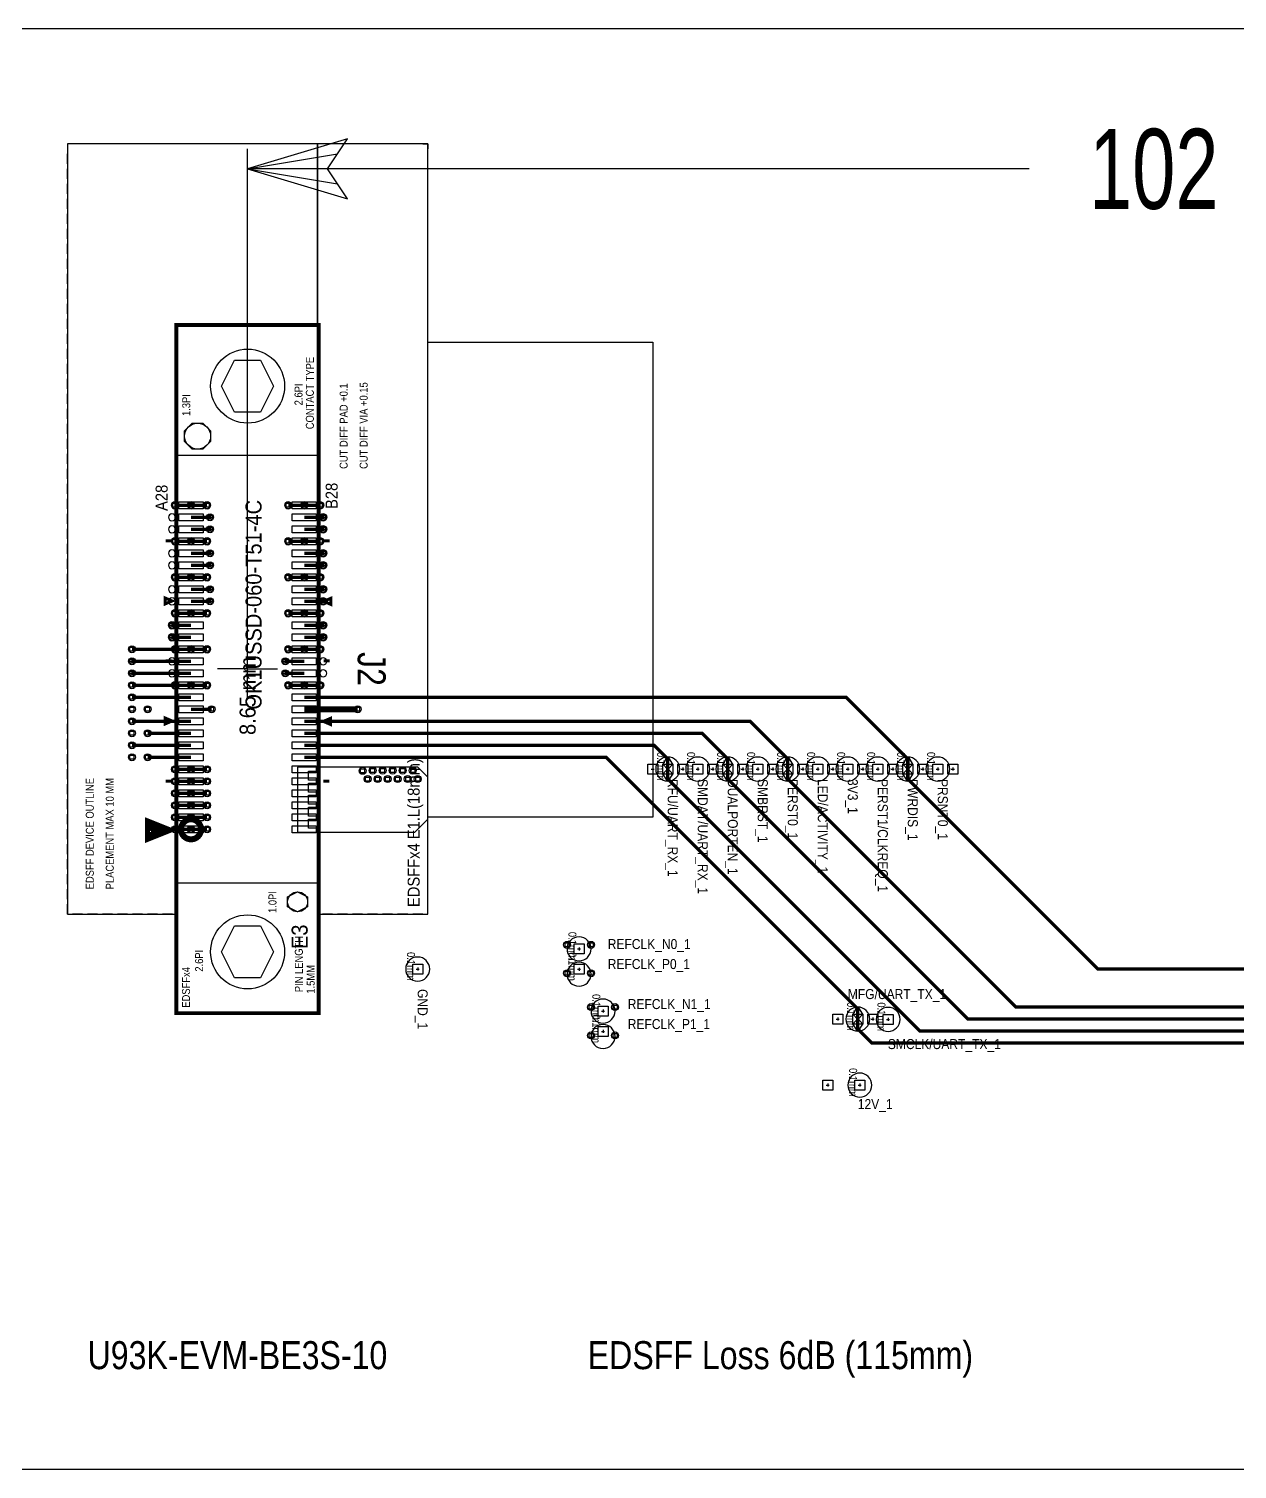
# Model space of a CAD drawing. Extents: x -65 to 700, y -155 to 755.
# Drawn here: x 12.1 to 72.5, y 375 to 447 of the extents above; entities that cross this region are included whole.
import ezdxf
from ezdxf.enums import TextEntityAlignment as Align

# ---------------------------------------------------------------- set-up
doc = ezdxf.new("R2010")
doc.units = 0
for name, color, linetype in [('BOARD_GEOMETRY_DIMENSION', 212, 'CONTINUOUS'), ('BOARD_GEOMETRY_OUTLINE', 254, 'CONTINUOUS'), ('BOARD_GEOMETRY_SILKSCREEN_TOP', 1, 'CONTINUOUS'), ('COMPONENT_VALUE_ASSEMBLY_TOP', 254, 'CONTINUOUS'), ('ETCH_TOP', 72, 'CONTINUOUS'), ('MANUFACTURING_NCBACKDRILL-16-4', 85, 'CONTINUOUS'), ('MANUFACTURING_NCBACKDRILL-16-6', 85, 'CONTINUOUS'), ('MANUFACTURING_NCLEGEND-1-16', 85, 'CONTINUOUS'), ('PACKAGE_GEOMETRY_ASSEMBLY_TOP', 142, 'CONTINUOUS'), ('PACKAGE_GEOMETRY_DISPLAY_TOP', 6, 'CONTINUOUS'), ('PACKAGE_GEOMETRY_PLACE_BOUND_TO', 85, 'CONTINUOUS'), ('PACKAGE_GEOMETRY_SILKSCREEN_TOP', 150, 'CONTINUOUS'), ('PIN_TOP', 72, 'CONTINUOUS'), ('REF_DES_SILKSCREEN_TOP', 150, 'CONTINUOUS'), ('VIA_CLASS_TOP', 72, 'CONTINUOUS')]:
    doc.layers.add(name, color=color, linetype=linetype)

# ---------------------------------------------------------------- blocks, each defined once
blk = doc.blocks.new('FIGURE_SQUARE')
blk.add_lwpolyline([(-0.5, -0.5), (-0.5, 0.5), (0.5, 0.5), (0.5, -0.5)], close=True)
blk = doc.blocks.new('FIGURE_CROSS')
for points in [[(-0.5, 0), (0.5, 0)], [(0, 0.5), (0, -0.5)]]:
    blk.add_lwpolyline(points)
blk = doc.blocks.new('FIGURE_HEX')
blk.add_lwpolyline([(-0.5, 0), (-0.25, 0.5), (0.25, 0.5), (0.5, 0), (0.25, -0.5), (-0.25, -0.5)], close=True)
blk = doc.blocks.new('FIGURE_OCT')
blk.add_lwpolyline([(-0.5, -0.2071), (-0.5, 0.2071), (-0.2071, 0.5), (0.2071, 0.5), (0.5, 0.2071), (0.5, -0.2071), (0.2071, -0.5), (-0.2071, -0.5)], close=True)

msp = doc.modelspace()

# ---------------------------------------------------------------- linework, layer by layer
at = {"layer": 'BOARD_GEOMETRY_DIMENSION'}
for points in [[(23, 440), (27.5, 439.25), (27, 440), (23, 440), (27.5, 440.75), (28, 441.5)], [(28, 441.5), (23, 440), (28, 438.5), (27, 440), (28, 441.5)], [(23, 416), (23, 441)], [(62.059, 440), (23, 440)]]:
    msp.add_lwpolyline(points, dxfattribs=at)
at = {"layer": 'BOARD_GEOMETRY_OUTLINE'}
msp.add_lwpolyline([(0, 375), (117.5, 375), (117.5, 390.975, -0.429311), (118, 391.475), (124.75, 391.475), (125, 391.725), (125, 409.705), (124.75, 409.955), (118, 409.955, -0.410035), (117.5, 410.455), (117.5, 447), (0, 447)], format="xyb", close=True, dxfattribs=at)
at = {"layer": 'ETCH_TOP'}
for points, const_width in [([(20.17, 423.185), (19.37, 423.185)], 0.169), ([(20.17, 422.585), (21.12, 422.585)], 0.171), ([(20.97, 423.185), (20.17, 423.185)], 0.169), ([(25.03, 423.185), (25.83, 423.185)], 0.169), ([(25.83, 422.585), (26.78, 422.585)], 0.171), ([(25.83, 423.185), (26.63, 423.185)], 0.169), ([(20.17, 421.985), (21.12, 421.985)], 0.171), ([(25.83, 421.985), (26.78, 421.985)], 0.171), ([(19.37, 421.385), (20.17, 421.385)], 0.169), ([(20.17, 421.385), (20.97, 421.385)], 0.169), ([(25.83, 421.385), (25.03, 421.385)], 0.169), ([(26.63, 421.385), (25.83, 421.385)], 0.169), ([(20.17, 420.785), (21.12, 420.785)], 0.171), ([(25.83, 420.785), (26.78, 420.785)], 0.171), ([(20.17, 420.185), (21.12, 420.185)], 0.171), ([(25.83, 420.185), (26.78, 420.185)], 0.171), ([(20.17, 419.585), (19.37, 419.585)], 0.169), ([(20.17, 418.985), (21.12, 418.985)], 0.171), ([(20.97, 419.585), (20.17, 419.585)], 0.169), ([(25.03, 419.585), (25.83, 419.585)], 0.169), ([(25.83, 418.985), (26.78, 418.985)], 0.171), ([(25.83, 419.585), (26.63, 419.585)], 0.169), ([(20.17, 418.385), (21.12, 418.385)], 0.171), ([(25.83, 418.385), (26.78, 418.385)], 0.171), ([(20.17, 417.785), (19.37, 417.785)], 0.169), ([(20.97, 417.785), (20.17, 417.785)], 0.169), ([(25.03, 417.785), (25.83, 417.785)], 0.169), ([(25.83, 417.785), (26.63, 417.785)], 0.169), ([(20.17, 417.185), (19.22, 417.185)], 0.171), ([(25.83, 417.185), (26.78, 417.185)], 0.171), ([(20.17, 416.585), (19.22, 416.585)], 0.171), ([(25.83, 416.585), (26.78, 416.585)], 0.171), ([(20.17, 415.385), (17.22, 415.385)], 0.171), ([(17.22, 415.985), (19.37, 415.985)], 0.169), ([(19.37, 415.985), (20.17, 415.985)], 0.169), ([(20.97, 415.985), (20.17, 415.985)], 0.169), ([(25.83, 415.385), (24.88, 415.385)], 0.171), ([(25.03, 415.985), (25.83, 415.985)], 0.169), ([(25.83, 415.985), (26.63, 415.985)], 0.169), ([(20.17, 414.785), (17.22, 414.785)], 0.171), ([(25.83, 414.785), (24.88, 414.785)], 0.171), ([(19.37, 414.185), (17.22, 414.185)], 0.169), ([(20.17, 414.185), (19.37, 414.185)], 0.169), ([(20.17, 414.185), (20.97, 414.185)], 0.169), ([(25.03, 414.185), (25.83, 414.185)], 0.169), ([(25.83, 414.185), (26.63, 414.185)], 0.169), ([(20.17, 413.585), (17.22, 413.585)], 0.169), ([(25.83, 413.585), (52.9151, 413.585), (56.0001, 410.5), (56.0001, 410)], 0.169), ([(20.17, 412.985), (21.2, 412.985)], 0.169), ([(25.83, 412.985), (28.5, 412.985)], 0.3), ([(20.17, 412.385), (17.22, 412.385)], 0.169), ([(20.17, 411.785), (18, 411.785)], 0.169), ([(25.83, 412.385), (48.1151, 412.385), (50.0001, 410.5), (50.0001, 410)], 0.169), ([(25.83, 411.785), (45.715, 411.785), (47, 410.5), (47, 410)], 0.169), ([(20.17, 411.185), (17.22, 411.185)], 0.169), ([(25.83, 411.185), (43.3151, 411.185), (44.0001, 410.5), (44.0001, 410)], 0.169), ([(20.17, 410.585), (18, 410.585)], 0.169), ([(25.83, 410.585), (40.9151, 410.585), (53.4997, 398.0004), (53.4997, 397.5004)], 0.169), ([(20.17, 409.985), (19.37, 409.985)], 0.169), ([(20.97, 409.985), (20.17, 409.985)], 0.169), ([(57.1001, 396.9), (56.6001, 396.9), (44.0001, 409.5), (44.0001, 410)], 0.169), ([(59.5, 397.5), (59, 397.5), (47, 409.5), (47, 410)], 0.169), ([(61.9001, 398.1), (61.4001, 398.1), (50.0001, 409.5), (50.0001, 410)], 0.169), ([(66.0001, 400), (65.5001, 400), (56.0001, 409.5), (56.0001, 410)], 0.169), ([(20.17, 409.385), (19.37, 409.385)], 0.169), ([(20.97, 409.385), (20.17, 409.385)], 0.169), ([(20.17, 408.785), (19.37, 408.785)], 0.169), ([(20.17, 408.185), (19.37, 408.185)], 0.169), ([(20.97, 408.785), (20.17, 408.785)], 0.169), ([(20.97, 408.185), (20.17, 408.185)], 0.169), ([(20.17, 407.585), (19.37, 407.585)], 0.169), ([(20.97, 407.585), (20.17, 407.585)], 0.169), ([(20.17, 406.985), (19.37, 406.985)], 0.169), ([(20.97, 406.985), (20.17, 406.985)], 0.169), ([(66.0001, 400), (111.0001, 400)], 0.169), ([(61.9001, 398.1), (106.9001, 398.1)], 0.169), ([(53.4997, 397.5004), (53.4997, 397.0004), (54.2001, 396.3), (54.7001, 396.3)], 0.169), ([(59.5, 397.5), (104.5, 397.5)], 0.169), ([(57.1001, 396.9), (102.1001, 396.9)], 0.169), ([(54.7001, 396.3), (99.7001, 396.3)], 0.169)]:
    msp.add_lwpolyline(points, dxfattribs=dict(at, const_width=const_width))
for points in [[(43.9406, 410.5576), (43.7501, 410.25), (44.0001, 409.9789), (44.2501, 410.25), (44.0596, 410.5576, 0.411765)], [(46.9405, 410.5576), (46.75, 410.25), (47, 409.9789), (47.25, 410.25), (47.0595, 410.5576, 0.411765)], [(49.9406, 410.5576), (49.7501, 410.25), (50.0001, 409.9789), (50.2501, 410.25), (50.0596, 410.5576, 0.411765)], [(55.9406, 410.5576), (55.7501, 410.25), (56.0001, 409.9789), (56.2501, 410.25), (56.0596, 410.5576, 0.411765)], [(44.0596, 409.4424), (44.2501, 409.75), (44.0001, 410.0211), (43.7501, 409.75), (43.9406, 409.4424, 0.411765)], [(47.0595, 409.4424), (47.25, 409.75), (47, 410.0211), (46.75, 409.75), (46.9405, 409.4424, 0.411765)], [(50.0596, 409.4424), (50.2501, 409.75), (50.0001, 410.0211), (49.7501, 409.75), (49.9406, 409.4424, 0.411765)], [(56.0596, 409.4424), (56.2501, 409.75), (56.0001, 410.0211), (55.7501, 409.75), (55.9406, 409.4424, 0.411765)], [(53.4402, 398.058), (53.2497, 397.7504), (53.4997, 397.4793), (53.7497, 397.7504), (53.5592, 398.058, 0.411765)], [(53.5592, 396.9428), (53.7497, 397.2504), (53.4997, 397.5215), (53.2497, 397.2504), (53.4402, 396.9428, 0.411765)]]:
    msp.add_lwpolyline(points, format="xyb", close=True, dxfattribs=at)
for points in [[(31.5, 410.1), (25.5, 410.1), (25.5, 406.85), (31.35, 406.85), (32, 407.5), (32, 409.6)], [(26.05, 409.45), (26.05, 409.9), (26.5, 409.9), (26.5, 409.45)], [(26.05, 408.85), (26.05, 409.3), (26.5, 409.3), (26.5, 408.85)], [(26.05, 408.25), (26.05, 408.7), (26.5, 408.7), (26.5, 408.25)], [(26.05, 407.65), (26.05, 408.1), (26.5, 408.1), (26.5, 407.65)], [(26.05, 407.05), (26.05, 407.5), (26.5, 407.5), (26.5, 407.05)]]:
    msp.add_lwpolyline(points, close=True, dxfattribs=at)
at = {"layer": 'PACKAGE_GEOMETRY_ASSEMBLY_TOP'}
for points in [[(14.25, 441.25), (14, 441.25), (14, 441)], [(14, 440.25), (14, 440.75)], [(15, 441.25), (14.5, 441.25)], [(15.75, 441.25), (15.25, 441.25)], [(16.5, 441.25), (16, 441.25)], [(17.25, 441.25), (16.75, 441.25)], [(18, 441.25), (17.5, 441.25)], [(18.75, 441.25), (18.25, 441.25)], [(19.5, 441.25), (19, 441.25)], [(20.25, 441.25), (19.75, 441.25)], [(21, 441.25), (20.5, 441.25)], [(21.75, 441.25), (21.25, 441.25)], [(22.5, 441.25), (22, 441.25)], [(23.25, 441.25), (22.75, 441.25)], [(24, 441.25), (23.5, 441.25)], [(24.75, 441.25), (24.25, 441.25)], [(25.5, 441.25), (25, 441.25)], [(26.25, 441.25), (25.75, 441.25)], [(27, 441.25), (26.5, 441.25)], [(27.75, 441.25), (27.25, 441.25)], [(28.5, 441.25), (28, 441.25)], [(29.25, 441.25), (28.75, 441.25)], [(30, 441.25), (29.5, 441.25)], [(30.75, 441.25), (30.25, 441.25)], [(31.5, 441.25), (31, 441.25)], [(31.75, 441.25), (32, 441.25), (32, 441)], [(32, 440.25), (32, 440.75)], [(14, 439.5), (14, 440)], [(32, 439.5), (32, 440)], [(14, 438.75), (14, 439.25)], [(32, 438.75), (32, 439.25)], [(14, 438), (14, 438.5)], [(32, 438), (32, 438.5)], [(14, 437.25), (14, 437.75)], [(32, 437.25), (32, 437.75)], [(14, 436.5), (14, 437)], [(32, 436.5), (32, 437)], [(14, 435.75), (14, 436.25)], [(32, 435.75), (32, 436.25)], [(14, 435), (14, 435.5)], [(32, 435), (32, 435.5)], [(14, 434.25), (14, 434.75)], [(32, 434.25), (32, 434.75)], [(14, 433.5), (14, 434)], [(32, 433.5), (32, 434)], [(14, 432.75), (14, 433.25)], [(32, 432.75), (32, 433.25)], [(14, 432), (14, 432.5)], [(19.5, 397.86), (26.5, 397.86), (26.5, 432.14), (19.5, 432.14), (19.5, 397.86)], [(32, 432), (32, 432.5)], [(14, 431.25), (14, 431.75)], [(32, 431.25), (32, 431.75)], [(32, 431.335), (43.25, 431.335), (43.25, 407.585), (32, 407.585)], [(14, 430.5), (14, 431)], [(32, 430.5), (32, 431)], [(14, 429.75), (14, 430.25)], [(32, 429.75), (32, 430.25)], [(14, 429), (14, 429.5)], [(32, 429), (32, 429.5)], [(14, 428.25), (14, 428.75)], [(32, 428.25), (32, 428.75)], [(14, 427.5), (14, 428)], [(32, 427.5), (32, 428)], [(14, 426.75), (14, 427.25)], [(32, 426.75), (32, 427.25)], [(14, 426), (14, 426.5)], [(32, 426), (32, 426.5)], [(14, 425.25), (14, 425.75)], [(19.5, 425.69), (26.5, 425.69)], [(32, 425.25), (32, 425.75)], [(14, 424.5), (14, 425)], [(32, 424.5), (32, 425)], [(14, 423.75), (14, 424.25)], [(32, 423.75), (32, 424.25)], [(14, 423), (14, 423.5)], [(32, 423), (32, 423.5)], [(14, 422.25), (14, 422.75)], [(32, 422.25), (32, 422.75)], [(14, 421.5), (14, 422)], [(32, 421.5), (32, 422)], [(14, 420.75), (14, 421.25)], [(32, 420.75), (32, 421.25)], [(14, 420), (14, 420.5)], [(32, 420), (32, 420.5)], [(14, 419.25), (14, 419.75)], [(32, 419.25), (32, 419.75)], [(14, 418.5), (14, 419)], [(32, 418.5), (32, 419)], [(14, 417.75), (14, 418.25)], [(32, 417.75), (32, 418.25)], [(14, 417), (14, 417.5)], [(32, 417), (32, 417.5)], [(14, 416.25), (14, 416.75)], [(23, 413.5), (23, 416.5)], [(32, 416.25), (32, 416.75)], [(14, 415.5), (14, 416)], [(32, 415.5), (32, 416)], [(14, 414.75), (14, 415.25)], [(23, 415), (21.5, 415)], [(23, 415), (24.5, 415)], [(32, 414.75), (32, 415.25)], [(14, 414), (14, 414.5)], [(32, 414), (32, 414.5)], [(14, 413.25), (14, 413.75)], [(32, 413.25), (32, 413.75)], [(14, 412.5), (14, 413)], [(32, 412.5), (32, 413)], [(14, 411.75), (14, 412.25)], [(32, 411.75), (32, 412.25)], [(14, 411), (14, 411.5)], [(32, 411), (32, 411.5)], [(14, 410.25), (14, 410.75)], [(32, 410.25), (32, 410.75)], [(14, 409.5), (14, 410)], [(32, 409.5), (32, 410)], [(14, 408.75), (14, 409.25)], [(32, 408.75), (32, 409.25)], [(14, 408), (14, 408.5)], [(32, 408), (32, 408.5)], [(14, 407.25), (14, 407.75)], [(32, 407.25), (32, 407.75)], [(14, 406.5), (14, 407)], [(32, 406.5), (32, 407)], [(14, 405.75), (14, 406.25)], [(32, 405.75), (32, 406.25)], [(14, 405), (14, 405.5)], [(32, 405), (32, 405.5)], [(14, 404.25), (14, 404.75)], [(32, 404.25), (32, 404.75)], [(14, 403.5), (14, 404)], [(19.5, 404.31), (26.5, 404.31)], [(32, 403.5), (32, 404)], [(14, 402.75), (14, 403.25)], [(32, 402.75), (32, 403.25)], [(14.75, 402.75), (14.25, 402.75)], [(15.5, 402.75), (15, 402.75)], [(16.25, 402.75), (15.75, 402.75)], [(17, 402.75), (16.5, 402.75)], [(17.75, 402.75), (17.25, 402.75)], [(18.5, 402.75), (18, 402.75)], [(19.25, 402.75), (18.75, 402.75)], [(27.25, 402.75), (26.75, 402.75)], [(28, 402.75), (27.5, 402.75)], [(28.75, 402.75), (28.25, 402.75)], [(29.5, 402.75), (29, 402.75)], [(30.25, 402.75), (29.75, 402.75)], [(31, 402.75), (30.5, 402.75)], [(31.75, 402.75), (31.25, 402.75)]]:
    msp.add_lwpolyline(points, dxfattribs=at)
for points in [[(19.545, 423.185, 1), (19.195, 423.185, 1)], [(20.345, 423.185, 1), (19.995, 423.185, 1)], [(21.145, 423.185, 1), (20.795, 423.185, 1)], [(25.205, 423.185, 1), (24.855, 423.185, 1)], [(26.005, 423.185, 1), (25.655, 423.185, 1)], [(26.805, 423.185, 1), (26.455, 423.185, 1)], [(19.395, 422.585, 1), (19.045, 422.585, 1)], [(26.955, 422.585, 1), (26.605, 422.585, 1)], [(19.395, 421.985, 1), (19.045, 421.985, 1)], [(26.955, 421.985, 1), (26.605, 421.985, 1)], [(19.545, 421.385, 1), (19.195, 421.385, 1)], [(20.345, 421.385, 1), (19.995, 421.385, 1)], [(21.145, 421.385, 1), (20.795, 421.385, 1)], [(25.205, 421.385, 1), (24.855, 421.385, 1)], [(26.005, 421.385, 1), (25.655, 421.385, 1)], [(26.805, 421.385, 1), (26.455, 421.385, 1)], [(19.395, 420.785, 1), (19.045, 420.785, 1)], [(26.955, 420.785, 1), (26.605, 420.785, 1)], [(19.395, 420.185, 1), (19.045, 420.185, 1)], [(19.545, 419.585, 1), (19.195, 419.585, 1)], [(20.345, 419.585, 1), (19.995, 419.585, 1)], [(21.145, 419.585, 1), (20.795, 419.585, 1)], [(25.205, 419.585, 1), (24.855, 419.585, 1)], [(26.005, 419.585, 1), (25.655, 419.585, 1)], [(26.805, 419.585, 1), (26.455, 419.585, 1)], [(26.955, 420.185, 1), (26.605, 420.185, 1)], [(19.395, 418.985, 1), (19.045, 418.985, 1)], [(26.955, 418.985, 1), (26.605, 418.985, 1)], [(19.395, 418.385, 1), (19.045, 418.385, 1)], [(26.955, 418.385, 1), (26.605, 418.385, 1)], [(19.545, 417.785, 1), (19.195, 417.785, 1)], [(20.345, 417.785, 1), (19.995, 417.785, 1)], [(21.145, 417.785, 1), (20.795, 417.785, 1)], [(25.205, 417.785, 1), (24.855, 417.785, 1)], [(26.005, 417.785, 1), (25.655, 417.785, 1)], [(26.805, 417.785, 1), (26.455, 417.785, 1)], [(19.395, 417.185, 1), (19.045, 417.185, 1)], [(26.955, 417.185, 1), (26.605, 417.185, 1)], [(19.395, 416.585, 1), (19.045, 416.585, 1)], [(19.545, 415.985, 1), (19.195, 415.985, 1)], [(20.345, 415.985, 1), (19.995, 415.985, 1)], [(21.145, 415.985, 1), (20.795, 415.985, 1)], [(25.205, 415.985, 1), (24.855, 415.985, 1)], [(26.005, 415.985, 1), (25.655, 415.985, 1)], [(26.805, 415.985, 1), (26.455, 415.985, 1)], [(26.955, 416.585, 1), (26.605, 416.585, 1)], [(19.395, 415.385, 1), (19.045, 415.385, 1)], [(26.955, 415.385, 1), (26.605, 415.385, 1)], [(19.395, 414.785, 1), (19.045, 414.785, 1)], [(26.955, 414.785, 1), (26.605, 414.785, 1)], [(19.545, 414.185, 1), (19.195, 414.185, 1)], [(20.345, 414.185, 1), (19.995, 414.185, 1)], [(21.145, 414.185, 1), (20.795, 414.185, 1)], [(25.205, 414.185, 1), (24.855, 414.185, 1)], [(26.005, 414.185, 1), (25.655, 414.185, 1)], [(26.805, 414.185, 1), (26.455, 414.185, 1)]]:
    msp.add_lwpolyline(points, format="xyb", close=True, dxfattribs=at)
at = {"layer": 'PACKAGE_GEOMETRY_ASSEMBLY_TOP', "const_width": 0.3}
msp.add_lwpolyline([(20.67, 406.985, 1), (19.67, 406.985, 1), (20.67, 406.985)], format="xyb", dxfattribs=at)
at = {"layer": 'PACKAGE_GEOMETRY_PLACE_BOUND_TO'}
for points in [[(14, 402.75), (19.5, 402.75), (19.5, 432.14), (26.5, 432.14), (26.5, 441.25), (14, 441.25)], [(32, 441.25), (26.5, 441.25), (26.5, 402.75), (32, 402.75)], [(19.5, 397.86), (26.5, 397.86), (26.5, 432.14), (19.5, 432.14)], [(43.25, 407.585), (32, 407.585), (32, 431.335), (43.25, 431.335)]]:
    msp.add_lwpolyline(points, close=True, dxfattribs=at)
for points in [[(44.6001, 410, 1), (43.4001, 410, 1)], [(46.1, 410, 1), (44.9, 410, 1)], [(47.6, 410, 1), (46.4, 410, 1)], [(49.1, 410, 1), (47.9, 410, 1)], [(50.6001, 410, 1), (49.4001, 410, 1)], [(52.1, 410, 1), (50.9, 410, 1)], [(53.6, 410, 1), (52.4, 410, 1)], [(55.1, 410, 1), (53.9, 410, 1)], [(56.6001, 410, 1), (55.4001, 410, 1)], [(58.1, 410, 1), (56.9, 410, 1)], [(40.1662, 401.009, 1), (38.9662, 401.009, 1)], [(32.1, 400, 1), (30.9, 400, 1)], [(40.1662, 399.741, 1), (38.9662, 399.741, 1)], [(41.3639, 397.9, 1), (40.1639, 397.9, 1)], [(54.0997, 397.5004, 1), (52.8997, 397.5004, 1)], [(55.6146, 397.4854, 1), (54.4146, 397.4854, 1)], [(41.3639, 396.632, 1), (40.1639, 396.632, 1)], [(54.2, 394.2, 1), (53, 394.2, 1)]]:
    msp.add_lwpolyline(points, format="xyb", close=True, dxfattribs=at)
at = {"layer": 'PACKAGE_GEOMETRY_SILKSCREEN_TOP'}
for points, const_width in [([(19.42, 421.89), (19.42, 432.22), (26.58, 432.22), (26.58, 397.78), (19.42, 397.78), (19.42, 421.89)], 0.15), ([(19.2, 421.4), (18.9, 421.4)], 0.15), ([(27.1, 421.4), (26.8, 421.4)], 0.15), ([(19.225, 418.4), (18.875, 418.55), (18.875, 418.25), (19.225, 418.4)], 0.15), ([(26.805, 418.38), (27.155, 418.23), (27.155, 418.53), (26.805, 418.38)], 0.15), ([(19.2, 415.4), (18.9, 415.4)], 0.15), ([(27.1, 415.4), (26.8, 415.4)], 0.15), ([(19.225, 412.4), (18.875, 412.55), (18.875, 412.25), (19.225, 412.4)], 0.15), ([(26.785, 412.38), (27.135, 412.23), (27.135, 412.53), (26.785, 412.38)], 0.15), ([(19.2, 409.4), (18.9, 409.4)], 0.15), ([(27.08, 409.4), (26.78, 409.4)], 0.15), ([(19.218, 406.9442), (17.968, 407.4442), (17.968, 406.4442), (19.218, 406.9442), (18.018, 407.2942), (18.018, 406.6442), (18.918, 406.9442), (18.118, 407.1442), (18.118, 406.7942), (18.668, 406.9442), (18.168, 406.9442)], 0.2)]:
    msp.add_lwpolyline(points, dxfattribs=dict(at, const_width=const_width))
at = {"layer": 'PIN_TOP'}
for points in [[(20.77, 423.01), (19.57, 423.01), (19.57, 423.36), (20.77, 423.36)], [(26.43, 423.01), (25.23, 423.01), (25.23, 423.36), (26.43, 423.36)], [(20.77, 422.41), (19.57, 422.41), (19.57, 422.76), (20.77, 422.76)], [(26.43, 422.41), (25.23, 422.41), (25.23, 422.76), (26.43, 422.76)], [(20.77, 421.81), (19.57, 421.81), (19.57, 422.16), (20.77, 422.16)], [(26.43, 421.81), (25.23, 421.81), (25.23, 422.16), (26.43, 422.16)], [(20.77, 421.21), (19.57, 421.21), (19.57, 421.56), (20.77, 421.56)], [(26.43, 421.21), (25.23, 421.21), (25.23, 421.56), (26.43, 421.56)], [(20.77, 420.61), (19.57, 420.61), (19.57, 420.96), (20.77, 420.96)], [(26.43, 420.61), (25.23, 420.61), (25.23, 420.96), (26.43, 420.96)], [(20.77, 420.01), (19.57, 420.01), (19.57, 420.36), (20.77, 420.36)], [(20.77, 419.41), (19.57, 419.41), (19.57, 419.76), (20.77, 419.76)], [(26.43, 420.01), (25.23, 420.01), (25.23, 420.36), (26.43, 420.36)], [(26.43, 419.41), (25.23, 419.41), (25.23, 419.76), (26.43, 419.76)], [(20.77, 418.81), (19.57, 418.81), (19.57, 419.16), (20.77, 419.16)], [(26.43, 418.81), (25.23, 418.81), (25.23, 419.16), (26.43, 419.16)], [(20.77, 418.21), (19.57, 418.21), (19.57, 418.56), (20.77, 418.56)], [(26.43, 418.21), (25.23, 418.21), (25.23, 418.56), (26.43, 418.56)], [(20.77, 417.61), (19.57, 417.61), (19.57, 417.96), (20.77, 417.96)], [(26.43, 417.61), (25.23, 417.61), (25.23, 417.96), (26.43, 417.96)], [(20.77, 417.01), (19.57, 417.01), (19.57, 417.36), (20.77, 417.36)], [(26.43, 417.01), (25.23, 417.01), (25.23, 417.36), (26.43, 417.36)], [(20.77, 416.41), (19.57, 416.41), (19.57, 416.76), (20.77, 416.76)], [(20.77, 415.81), (19.57, 415.81), (19.57, 416.16), (20.77, 416.16)], [(26.43, 416.41), (25.23, 416.41), (25.23, 416.76), (26.43, 416.76)], [(26.43, 415.81), (25.23, 415.81), (25.23, 416.16), (26.43, 416.16)], [(20.77, 415.21), (19.57, 415.21), (19.57, 415.56), (20.77, 415.56)], [(26.43, 415.21), (25.23, 415.21), (25.23, 415.56), (26.43, 415.56)], [(20.77, 414.61), (19.57, 414.61), (19.57, 414.96), (20.77, 414.96)], [(26.43, 414.61), (25.23, 414.61), (25.23, 414.96), (26.43, 414.96)], [(20.77, 414.01), (19.57, 414.01), (19.57, 414.36), (20.77, 414.36)], [(26.43, 414.01), (25.23, 414.01), (25.23, 414.36), (26.43, 414.36)], [(20.77, 413.41), (19.57, 413.41), (19.57, 413.76), (20.77, 413.76)], [(26.43, 413.41), (25.23, 413.41), (25.23, 413.76), (26.43, 413.76)], [(20.77, 412.81), (19.57, 412.81), (19.57, 413.16), (20.77, 413.16)], [(20.77, 412.21), (19.57, 412.21), (19.57, 412.56), (20.77, 412.56)], [(26.43, 412.81), (25.23, 412.81), (25.23, 413.16), (26.43, 413.16)], [(26.43, 412.21), (25.23, 412.21), (25.23, 412.56), (26.43, 412.56)], [(20.77, 411.61), (19.57, 411.61), (19.57, 411.96), (20.77, 411.96)], [(26.43, 411.61), (25.23, 411.61), (25.23, 411.96), (26.43, 411.96)], [(20.77, 411.01), (19.57, 411.01), (19.57, 411.36), (20.77, 411.36)], [(26.43, 411.01), (25.23, 411.01), (25.23, 411.36), (26.43, 411.36)], [(20.77, 410.41), (19.57, 410.41), (19.57, 410.76), (20.77, 410.76)], [(26.43, 410.41), (25.23, 410.41), (25.23, 410.76), (26.43, 410.76)], [(20.77, 409.81), (19.57, 409.81), (19.57, 410.16), (20.77, 410.16)], [(26.43, 409.81), (25.23, 409.81), (25.23, 410.16), (26.43, 410.16)], [(43.7501, 410.25), (44.2501, 410.25), (44.2501, 409.75), (43.7501, 409.75)], [(45.25, 410.25), (45.75, 410.25), (45.75, 409.75), (45.25, 409.75)], [(46.75, 410.25), (47.25, 410.25), (47.25, 409.75), (46.75, 409.75)], [(48.25, 410.25), (48.75, 410.25), (48.75, 409.75), (48.25, 409.75)], [(49.7501, 410.25), (50.2501, 410.25), (50.2501, 409.75), (49.7501, 409.75)], [(51.25, 410.25), (51.75, 410.25), (51.75, 409.75), (51.25, 409.75)], [(52.75, 410.25), (53.25, 410.25), (53.25, 409.75), (52.75, 409.75)], [(54.25, 410.25), (54.75, 410.25), (54.75, 409.75), (54.25, 409.75)], [(55.7501, 410.25), (56.2501, 410.25), (56.2501, 409.75), (55.7501, 409.75)], [(57.25, 410.25), (57.75, 410.25), (57.75, 409.75), (57.25, 409.75)], [(20.77, 409.21), (19.57, 409.21), (19.57, 409.56), (20.77, 409.56)], [(20.77, 408.61), (19.57, 408.61), (19.57, 408.96), (20.77, 408.96)], [(26.43, 409.21), (25.23, 409.21), (25.23, 409.56), (26.43, 409.56)], [(26.43, 408.61), (25.23, 408.61), (25.23, 408.96), (26.43, 408.96)], [(20.77, 408.01), (19.57, 408.01), (19.57, 408.36), (20.77, 408.36)], [(26.43, 408.01), (25.23, 408.01), (25.23, 408.36), (26.43, 408.36)], [(20.77, 407.41), (19.57, 407.41), (19.57, 407.76), (20.77, 407.76)], [(26.43, 407.41), (25.23, 407.41), (25.23, 407.76), (26.43, 407.76)], [(20.77, 406.81), (19.57, 406.81), (19.57, 407.16), (20.77, 407.16)], [(26.43, 406.81), (25.23, 406.81), (25.23, 407.16), (26.43, 407.16)], [(39.3162, 401.259), (39.8162, 401.259), (39.8162, 400.759), (39.3162, 400.759)], [(31.25, 400.25), (31.75, 400.25), (31.75, 399.75), (31.25, 399.75)], [(39.3162, 400.241), (39.8162, 400.241), (39.8162, 399.741), (39.3162, 399.741)], [(40.5139, 398.15), (41.0139, 398.15), (41.0139, 397.65), (40.5139, 397.65)], [(53.2497, 397.7504), (53.7497, 397.7504), (53.7497, 397.2504), (53.2497, 397.2504)], [(54.7646, 397.7354), (55.2646, 397.7354), (55.2646, 397.2354), (54.7646, 397.2354)], [(40.5139, 397.132), (41.0139, 397.132), (41.0139, 396.632), (40.5139, 396.632)], [(53.35, 394.45), (53.85, 394.45), (53.85, 393.95), (53.35, 393.95)]]:
    msp.add_lwpolyline(points, close=True, dxfattribs=at)
for centre, radius in [((23, 429.14), 1.85), ((20.5, 426.64), 0.65), ((25.5, 403.36), 0.5), ((23, 400.86), 1.85)]:
    msp.add_circle(centre, radius, dxfattribs=at)
at = {"layer": 'VIA_CLASS_TOP'}
for points in [[(43, 409.75), (43, 410.25), (43.5, 410.25), (43.5, 409.75)], [(44.5001, 409.75), (44.5001, 410.25), (45.0001, 410.25), (45.0001, 409.75)], [(46, 409.75), (46, 410.25), (46.5, 410.25), (46.5, 409.75)], [(47.5, 409.75), (47.5, 410.25), (48, 410.25), (48, 409.75)], [(49, 409.75), (49, 410.25), (49.5, 410.25), (49.5, 409.75)], [(50.5001, 409.75), (50.5001, 410.25), (51.0001, 410.25), (51.0001, 409.75)], [(52, 409.75), (52, 410.25), (52.5, 410.25), (52.5, 409.75)], [(53.5, 409.75), (53.5, 410.25), (54, 410.25), (54, 409.75)], [(55, 409.75), (55, 410.25), (55.5, 410.25), (55.5, 409.75)], [(56.5001, 409.75), (56.5001, 410.25), (57.0001, 410.25), (57.0001, 409.75)], [(58, 409.75), (58, 410.25), (58.5, 410.25), (58.5, 409.75)], [(52.25, 397.25), (52.25, 397.75), (52.75, 397.75), (52.75, 397.25)], [(54, 397.25), (54, 397.75), (54.5, 397.75), (54.5, 397.25)], [(51.75, 393.95), (51.75, 394.45), (52.25, 394.45), (52.25, 393.95)]]:
    msp.add_lwpolyline(points, close=True, dxfattribs=at)
for centre in [(19.37, 423.185), (20.17, 423.185), (20.97, 423.185), (25.03, 423.185), (25.83, 423.185), (26.63, 423.185), (21.12, 422.585), (26.78, 422.585), (21.12, 421.985), (26.78, 421.985), (19.37, 421.385), (20.17, 421.385), (20.97, 421.385), (25.03, 421.385), (25.83, 421.385), (26.63, 421.385), (21.12, 420.785), (26.78, 420.785), (19.37, 419.585), (20.17, 419.585), (20.97, 419.585), (21.12, 420.185), (25.03, 419.585), (25.83, 419.585), (26.63, 419.585), (26.78, 420.185), (21.12, 418.985), (26.78, 418.985), (21.12, 418.385), (26.78, 418.385), (19.37, 417.785), (20.17, 417.785), (20.97, 417.785), (25.03, 417.785), (25.83, 417.785), (26.63, 417.785), (19.22, 417.185), (26.78, 417.185), (17.22, 415.985), (19.22, 416.585), (19.37, 415.985), (20.17, 415.985), (20.97, 415.985), (25.03, 415.985), (25.83, 415.985), (26.63, 415.985), (26.78, 416.585), (17.22, 415.385), (24.88, 415.385), (17.22, 414.785), (24.88, 414.785), (17.22, 414.185), (19.37, 414.185), (20.17, 414.185), (20.97, 414.185), (25.03, 414.185), (25.83, 414.185), (26.63, 414.185), (17.22, 413.585), (17.22, 412.985), (17.22, 412.385), (18, 412.985), (21.2, 412.985), (28.5, 412.985), (17.22, 411.785), (18, 411.785), (17.22, 411.185), (17.22, 410.585), (18, 410.585), (19.37, 409.985), (20.17, 409.985), (20.97, 409.985), (28.75, 409.91), (29.25, 409.925), (29.75, 409.925), (30.25, 409.925), (30.75, 409.925), (31.25, 409.925), (19.37, 409.385), (19.37, 408.785), (20.17, 409.385), (20.17, 408.785), (20.97, 409.385), (20.97, 408.785), (29, 409.5), (29.5, 409.5), (30, 409.5), (30.5, 409.5), (31, 409.5), (31.5, 409.5), (19.37, 408.185), (20.17, 408.185), (20.97, 408.185), (19.37, 407.585), (20.17, 407.585), (20.97, 407.585), (19.37, 406.985), (20.17, 406.985), (20.97, 406.985), (38.9662, 401.209), (40.1662, 401.209), (38.9662, 399.791), (40.1662, 399.791), (40.1639, 398.1), (41.3639, 398.1), (40.1639, 396.682), (41.3639, 396.682)]:
    msp.add_circle(centre, 0.175, dxfattribs=at)

# ---------------------------------------------------------------- block references
at = {"layer": 'MANUFACTURING_NCBACKDRILL-16-4'}
for p, xscale, yscale in [((26.78, 422.585), 0.2, 0.2), ((26.78, 421.985), 0.2, 0.2), ((26.78, 420.785), 0.2, 0.2), ((26.78, 420.185), 0.2, 0.2), ((26.78, 418.985), 0.2, 0.2), ((26.78, 418.385), 0.2, 0.2), ((26.78, 417.185), 0.2, 0.2), ((26.78, 416.585), 0.2, 0.2), ((24.88, 415.385), 0.2, 0.2), ((24.88, 414.785), 0.2, 0.2), ((39.5662, 401.009), 0.15, 0.15), ((39.5662, 399.991), 0.15, 0.15)]:
    msp.add_blockref('FIGURE_CROSS', p, dxfattribs=dict(at, xscale=xscale, yscale=yscale))
at = {"layer": 'MANUFACTURING_NCBACKDRILL-16-6'}
for p, xscale, yscale in [((21.12, 422.585), 0.2, 0.2), ((21.12, 421.985), 0.2, 0.2), ((21.12, 420.785), 0.2, 0.2), ((21.12, 420.185), 0.2, 0.2), ((21.12, 418.985), 0.2, 0.2), ((21.12, 418.385), 0.2, 0.2), ((19.22, 417.185), 0.2, 0.2), ((19.22, 416.585), 0.2, 0.2), ((17.22, 415.385), 0.2, 0.2), ((17.22, 414.785), 0.2, 0.2), ((40.7639, 397.9), 0.15, 0.15), ((40.7639, 396.882), 0.15, 0.15)]:
    msp.add_blockref('FIGURE_CROSS', p, dxfattribs=dict(at, xscale=xscale, yscale=yscale))
at = {"layer": 'MANUFACTURING_NCLEGEND-1-16'}
for name, p, xscale, yscale in [('FIGURE_HEX', (23, 429.14), 2.6, 2.6), ('FIGURE_OCT', (20.5, 426.64), 1.3, 1.3), ('FIGURE_SQUARE', (19.37, 423.185), 0.2, 0.2), ('FIGURE_SQUARE', (20.17, 423.185), 0.2, 0.2), ('FIGURE_SQUARE', (20.97, 423.185), 0.2, 0.2), ('FIGURE_SQUARE', (21.12, 422.585), 0.2, 0.2), ('FIGURE_SQUARE', (25.03, 423.185), 0.2, 0.2), ('FIGURE_SQUARE', (25.83, 423.185), 0.2, 0.2), ('FIGURE_SQUARE', (26.63, 423.185), 0.2, 0.2), ('FIGURE_SQUARE', (26.78, 422.585), 0.2, 0.2), ('FIGURE_SQUARE', (21.12, 421.985), 0.2, 0.2), ('FIGURE_SQUARE', (26.78, 421.985), 0.2, 0.2), ('FIGURE_SQUARE', (19.37, 421.385), 0.2, 0.2), ('FIGURE_SQUARE', (20.17, 421.385), 0.2, 0.2), ('FIGURE_SQUARE', (20.97, 421.385), 0.2, 0.2), ('FIGURE_SQUARE', (25.03, 421.385), 0.2, 0.2), ('FIGURE_SQUARE', (25.83, 421.385), 0.2, 0.2), ('FIGURE_SQUARE', (26.63, 421.385), 0.2, 0.2), ('FIGURE_SQUARE', (21.12, 420.785), 0.2, 0.2), ('FIGURE_SQUARE', (26.78, 420.785), 0.2, 0.2), ('FIGURE_SQUARE', (21.12, 420.185), 0.2, 0.2), ('FIGURE_SQUARE', (26.78, 420.185), 0.2, 0.2), ('FIGURE_SQUARE', (19.37, 419.585), 0.2, 0.2), ('FIGURE_SQUARE', (20.17, 419.585), 0.2, 0.2), ('FIGURE_SQUARE', (20.97, 419.585), 0.2, 0.2), ('FIGURE_SQUARE', (21.12, 418.985), 0.2, 0.2), ('FIGURE_SQUARE', (25.03, 419.585), 0.2, 0.2), ('FIGURE_SQUARE', (25.83, 419.585), 0.2, 0.2), ('FIGURE_SQUARE', (26.63, 419.585), 0.2, 0.2), ('FIGURE_SQUARE', (26.78, 418.985), 0.2, 0.2), ('FIGURE_SQUARE', (21.12, 418.385), 0.2, 0.2), ('FIGURE_SQUARE', (26.78, 418.385), 0.2, 0.2), ('FIGURE_SQUARE', (19.37, 417.785), 0.2, 0.2), ('FIGURE_SQUARE', (20.17, 417.785), 0.2, 0.2), ('FIGURE_SQUARE', (20.97, 417.785), 0.2, 0.2), ('FIGURE_SQUARE', (25.03, 417.785), 0.2, 0.2), ('FIGURE_SQUARE', (25.83, 417.785), 0.2, 0.2), ('FIGURE_SQUARE', (26.63, 417.785), 0.2, 0.2), ('FIGURE_SQUARE', (19.22, 417.185), 0.2, 0.2), ('FIGURE_SQUARE', (26.78, 417.185), 0.2, 0.2), ('FIGURE_SQUARE', (19.22, 416.585), 0.2, 0.2), ('FIGURE_SQUARE', (26.78, 416.585), 0.2, 0.2), ('FIGURE_SQUARE', (17.22, 415.985), 0.2, 0.2), ('FIGURE_SQUARE', (17.22, 415.385), 0.2, 0.2), ('FIGURE_SQUARE', (19.37, 415.985), 0.2, 0.2), ('FIGURE_SQUARE', (20.17, 415.985), 0.2, 0.2), ('FIGURE_SQUARE', (20.97, 415.985), 0.2, 0.2), ('FIGURE_SQUARE', (24.88, 415.385), 0.2, 0.2), ('FIGURE_SQUARE', (25.03, 415.985), 0.2, 0.2), ('FIGURE_SQUARE', (25.83, 415.985), 0.2, 0.2), ('FIGURE_SQUARE', (26.63, 415.985), 0.2, 0.2), ('FIGURE_SQUARE', (17.22, 414.785), 0.2, 0.2), ('FIGURE_SQUARE', (24.88, 414.785), 0.2, 0.2), ('FIGURE_SQUARE', (17.22, 414.185), 0.2, 0.2), ('FIGURE_SQUARE', (19.37, 414.185), 0.2, 0.2), ('FIGURE_SQUARE', (20.17, 414.185), 0.2, 0.2), ('FIGURE_SQUARE', (20.97, 414.185), 0.2, 0.2), ('FIGURE_SQUARE', (25.03, 414.185), 0.2, 0.2), ('FIGURE_SQUARE', (25.83, 414.185), 0.2, 0.2), ('FIGURE_SQUARE', (26.63, 414.185), 0.2, 0.2), ('FIGURE_SQUARE', (17.22, 413.585), 0.2, 0.2), ('FIGURE_SQUARE', (17.22, 412.985), 0.2, 0.2), ('FIGURE_SQUARE', (18, 412.985), 0.2, 0.2), ('FIGURE_SQUARE', (21.2, 412.985), 0.2, 0.2), ('FIGURE_SQUARE', (28.5, 412.985), 0.2, 0.2), ('FIGURE_SQUARE', (17.22, 412.385), 0.2, 0.2), ('FIGURE_SQUARE', (17.22, 411.785), 0.2, 0.2), ('FIGURE_SQUARE', (18, 411.785), 0.2, 0.2), ('FIGURE_SQUARE', (17.22, 411.185), 0.2, 0.2), ('FIGURE_SQUARE', (17.22, 410.585), 0.2, 0.2), ('FIGURE_SQUARE', (18, 410.585), 0.2, 0.2), ('FIGURE_SQUARE', (19.37, 409.985), 0.2, 0.2), ('FIGURE_SQUARE', (20.17, 409.985), 0.2, 0.2), ('FIGURE_SQUARE', (20.97, 409.985), 0.2, 0.2), ('FIGURE_SQUARE', (28.75, 409.91), 0.2, 0.2), ('FIGURE_SQUARE', (29.25, 409.925), 0.2, 0.2), ('FIGURE_SQUARE', (29.75, 409.925), 0.2, 0.2), ('FIGURE_SQUARE', (30.25, 409.925), 0.2, 0.2), ('FIGURE_SQUARE', (30.75, 409.925), 0.2, 0.2), ('FIGURE_SQUARE', (31.25, 409.925), 0.2, 0.2), ('FIGURE_CROSS', (43.25, 410), 0.15, 0.15), ('FIGURE_CROSS', (44.0001, 410), 0.15, 0.15), ('FIGURE_CROSS', (44.7501, 410), 0.15, 0.15), ('FIGURE_CROSS', (45.5, 410), 0.15, 0.15), ('FIGURE_CROSS', (46.25, 410), 0.15, 0.15), ('FIGURE_CROSS', (47, 410), 0.15, 0.15), ('FIGURE_CROSS', (47.75, 410), 0.15, 0.15), ('FIGURE_CROSS', (48.5, 410), 0.15, 0.15), ('FIGURE_CROSS', (49.25, 410), 0.15, 0.15), ('FIGURE_CROSS', (50.0001, 410), 0.15, 0.15), ('FIGURE_CROSS', (50.7501, 410), 0.15, 0.15), ('FIGURE_CROSS', (51.5, 410), 0.15, 0.15), ('FIGURE_CROSS', (52.25, 410), 0.15, 0.15), ('FIGURE_CROSS', (53, 410), 0.15, 0.15), ('FIGURE_CROSS', (53.75, 410), 0.15, 0.15), ('FIGURE_CROSS', (54.5, 410), 0.15, 0.15), ('FIGURE_CROSS', (55.25, 410), 0.15, 0.15), ('FIGURE_CROSS', (56.0001, 410), 0.15, 0.15), ('FIGURE_CROSS', (56.7501, 410), 0.15, 0.15), ('FIGURE_CROSS', (57.5, 410), 0.15, 0.15), ('FIGURE_CROSS', (58.25, 410), 0.15, 0.15), ('FIGURE_SQUARE', (19.37, 409.385), 0.2, 0.2), ('FIGURE_SQUARE', (20.17, 409.385), 0.2, 0.2), ('FIGURE_SQUARE', (20.97, 409.385), 0.2, 0.2), ('FIGURE_SQUARE', (29, 409.5), 0.2, 0.2), ('FIGURE_SQUARE', (29.5, 409.5), 0.2, 0.2), ('FIGURE_SQUARE', (30, 409.5), 0.2, 0.2), ('FIGURE_SQUARE', (30.5, 409.5), 0.2, 0.2), ('FIGURE_SQUARE', (31, 409.5), 0.2, 0.2), ('FIGURE_SQUARE', (31.5, 409.5), 0.2, 0.2), ('FIGURE_SQUARE', (19.37, 408.785), 0.2, 0.2), ('FIGURE_SQUARE', (19.37, 408.185), 0.2, 0.2), ('FIGURE_SQUARE', (20.17, 408.785), 0.2, 0.2), ('FIGURE_SQUARE', (20.17, 408.185), 0.2, 0.2), ('FIGURE_SQUARE', (20.97, 408.785), 0.2, 0.2), ('FIGURE_SQUARE', (20.97, 408.185), 0.2, 0.2), ('FIGURE_SQUARE', (19.37, 407.585), 0.2, 0.2), ('FIGURE_SQUARE', (20.17, 407.585), 0.2, 0.2), ('FIGURE_SQUARE', (20.97, 407.585), 0.2, 0.2), ('FIGURE_SQUARE', (19.37, 406.985), 0.2, 0.2), ('FIGURE_SQUARE', (20.17, 406.985), 0.2, 0.2), ('FIGURE_SQUARE', (20.97, 406.985), 0.2, 0.2), ('FIGURE_HEX', (23, 400.86), 2.6, 2.6), ('FIGURE_SQUARE', (38.9662, 401.209), 0.2, 0.2), ('FIGURE_CROSS', (39.5662, 401.009), 0.15, 0.15), ('FIGURE_SQUARE', (40.1662, 401.209), 0.2, 0.2), ('FIGURE_CROSS', (31.5, 400), 0.15, 0.15), ('FIGURE_SQUARE', (38.9662, 399.791), 0.2, 0.2), ('FIGURE_CROSS', (39.5662, 399.991), 0.15, 0.15), ('FIGURE_SQUARE', (40.1662, 399.791), 0.2, 0.2), ('FIGURE_SQUARE', (40.1639, 398.1), 0.2, 0.2), ('FIGURE_SQUARE', (41.3639, 398.1), 0.2, 0.2), ('FIGURE_CROSS', (40.7639, 397.9), 0.15, 0.15), ('FIGURE_CROSS', (52.5, 397.5), 0.15, 0.15), ('FIGURE_CROSS', (53.4997, 397.5004), 0.15, 0.15), ('FIGURE_CROSS', (54.25, 397.5), 0.15, 0.15), ('FIGURE_CROSS', (55.0146, 397.4854), 0.15, 0.15), ('FIGURE_SQUARE', (40.1639, 396.682), 0.2, 0.2), ('FIGURE_CROSS', (40.7639, 396.882), 0.15, 0.15), ('FIGURE_SQUARE', (41.3639, 396.682), 0.2, 0.2), ('FIGURE_CROSS', (52, 394.2), 0.15, 0.15), ('FIGURE_CROSS', (53.6, 394.2), 0.15, 0.15)]:
    msp.add_blockref(name, p, dxfattribs=dict(at, xscale=xscale, yscale=yscale))
at = {"layer": 'MANUFACTURING_NCLEGEND-1-16', "rotation": 90}
msp.add_blockref('FIGURE_HEX', (25.5, 403.36), dxfattribs=at)

# ---------------------------------------------------------------- texts
at = {"layer": 'BOARD_GEOMETRY_DIMENSION', "width": 0.725}
msp.add_text('102', height=4, dxfattribs=at).set_placement((65.059, 438))
at = {"layer": 'BOARD_GEOMETRY_SILKSCREEN_TOP', "width": 0.857143}
for s, p in [('U93K-EVM-BE3S-10', (15, 380)), ('EDSFF Loss 6dB (115mm)', (40, 380))]:
    msp.add_text(s, height=1.4, dxfattribs=at).set_placement(p)
at = {"layer": 'COMPONENT_VALUE_ASSEMBLY_TOP', "width": 0.9375}
msp.add_text('OK1USSD-060-T51-4C', height=0.8, rotation=90, dxfattribs=at).set_placement((23.697, 412.971))
at = {"layer": 'PACKAGE_GEOMETRY_ASSEMBLY_TOP'}
for s, height, width, p in [('CONTACT TYPE', 0.4, 0.875, (26.31, 426.985)), ('2.6PI', 0.4, 0.875, (25.7434, 428.18)), ('CUT DIFF PAD +0.1', 0.4, 0.875, (28, 425)), ('CUT DIFF VIA +0.15', 0.4, 0.875, (29, 425)), ('1.3PI', 0.4, 0.875, (20.1333, 427.645)), ('EDSFFx4 E1.L(18mm)', 0.6, 0.916667, (31.6, 403.1)), ('EDSFF DEVICE OUTLINE', 0.4, 0.875, (15.31, 403.985)), ('PLACEMENT MAX 10 MM', 0.4, 0.875, (16.31, 403.985)), ('1.0PI', 0.4, 0.875, (24.4434, 402.805)), ('E3', 0.8, 0.9375, (26, 401)), ('PIN LENGTH', 0.4, 0.875, (25.76, 398.845)), ('2.6PI', 0.4, 0.875, (20.7734, 399.87)), ('EDSFFx4', 0.4, 0.875, (20.12, 398.07)), ('1.5MM', 0.4, 0.875, (26.3533, 398.77))]:
    msp.add_text(s, height=height, rotation=90, dxfattribs=dict(at, width=width)).set_placement(p)
at = {"layer": 'PACKAGE_GEOMETRY_DISPLAY_TOP', "width": 0.916667}
for s, p in [('A28', (19, 422.9)), ('B28', (27.5, 423))]:
    msp.add_text(s, height=0.6, rotation=90, dxfattribs=at).set_placement(p)
at = {"layer": 'PACKAGE_GEOMETRY_PLACE_BOUND_TO'}
for s, height, rotation, width, p in [('8.65 mm', 0.8, 90, 0.9375, (23.4, 411.7)), ('0.1mm', 0.4, 270, 0.875, (43.4667, 410.85)), ('0.1mm', 0.4, 270, 0.875, (44.9666, 410.85)), ('0.1mm', 0.4, 270, 0.875, (46.4666, 410.85)), ('0.1mm', 0.4, 270, 0.875, (47.9666, 410.85)), ('0.1mm', 0.4, 270, 0.875, (49.4667, 410.85)), ('0.1mm', 0.4, 270, 0.875, (50.9666, 410.85)), ('0.1mm', 0.4, 270, 0.875, (52.4666, 410.85)), ('0.1mm', 0.4, 270, 0.875, (53.9666, 410.85)), ('0.1mm', 0.4, 270, 0.875, (55.4667, 410.85)), ('0.1mm', 0.4, 270, 0.875, (56.9666, 410.85)), ('0.1mm', 0.4, 270, 0.875, (39.0328, 401.859)), ('0.1mm', 0.4, 270, 0.875, (30.9666, 400.85)), ('0.1mm', 0.4, 270, 0.875, (39.0328, 400.841)), ('0.1mm', 0.4, 270, 0.875, (40.2305, 398.75)), ('0.1mm', 0.4, 270, 0.875, (52.9663, 398.3504)), ('0.1mm', 0.4, 270, 0.875, (54.4812, 398.3354)), ('0.1mm', 0.4, 270, 0.875, (40.2305, 397.732)), ('0.1mm', 0.4, 270, 0.875, (53.0666, 395.05))]:
    msp.add_text(s, height=height, rotation=rotation, dxfattribs=dict(at, width=width)).set_placement(p)
at = {"layer": 'REF_DES_SILKSCREEN_TOP', "width": 0.857143}
msp.add_text('J2', height=1.4, rotation=270, dxfattribs=at).set_placement((28.5, 415), align=Align.CENTER)
at = {"layer": 'REF_DES_SILKSCREEN_TOP', "width": 0.9}
for s, p in [('RFU/UART_RX_1', (44, 409.5)), ('SMDAT/UART_RX_1', (45.5, 409.5)), ('DUALPORTEN_1', (47, 409.5)), ('SMBRST_1', (48.5, 409.5)), ('PERST0_1', (50, 409.5)), ('LED/ACTIVITY_1', (51.5, 409.5)), ('3V3_1', (53, 409.5)), ('PERST1/CLKREQ_1', (54.5, 409.5)), ('PWRDIS_1', (56, 409.5)), ('PRSNT0_1', (57.5, 409.5)), ('GND_1', (31.5, 399))]:
    msp.add_text(s, height=0.5, rotation=270, dxfattribs=at).set_placement(p)
for s, p in [('REFCLK_N0_1', (41, 401)), ('REFCLK_P0_1', (41, 400)), ('MFG/UART_TX_1', (53, 398.5)), ('REFCLK_N1_1', (42, 398)), ('REFCLK_P1_1', (42, 397)), ('SMCLK/UART_TX_1', (55, 396)), ('12V_1', (53.5, 393))]:
    msp.add_text(s, height=0.5, dxfattribs=at).set_placement(p)

doc.saveas('drawing.dxf')
